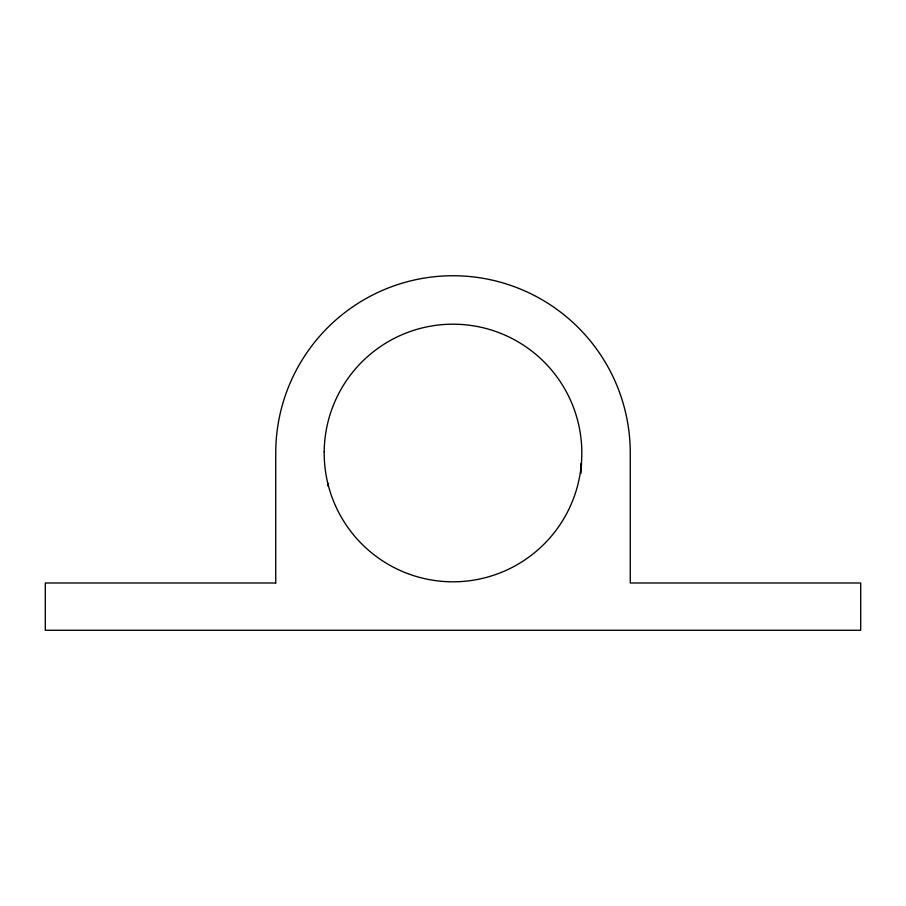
<?xml version="1.0" encoding="UTF-8"?>
<svg xmlns="http://www.w3.org/2000/svg" width="906" height="906" viewBox="0 0 906 906"><rect width="100%" height="100%" fill="white"/><g stroke="black" fill="none" stroke-linecap="round" stroke-linejoin="round"><path stroke-width="1.36" d="M327.621 485.775L327.723 482.955M581.006 473.317L581.403 463.226L581.414 466.035M324.201 451.754L324.189 454.008A128.811 128.811 0 0 0 452.887 581.811A128.811 128.811 0 0 0 581.799 454.246L581.811 451.992A128.811 128.811 0 0 0 453.113 324.189A128.811 128.811 0 0 0 324.201 451.754M275.741 582.988L45.3 582.988L45.3 630.259L860.7 630.259L860.7 582.988L630.259 582.988L630.259 453A177.259 177.259 0 0 0 453 275.741A177.259 177.259 0 0 0 275.741 453L275.741 582.988"/></g></svg>
